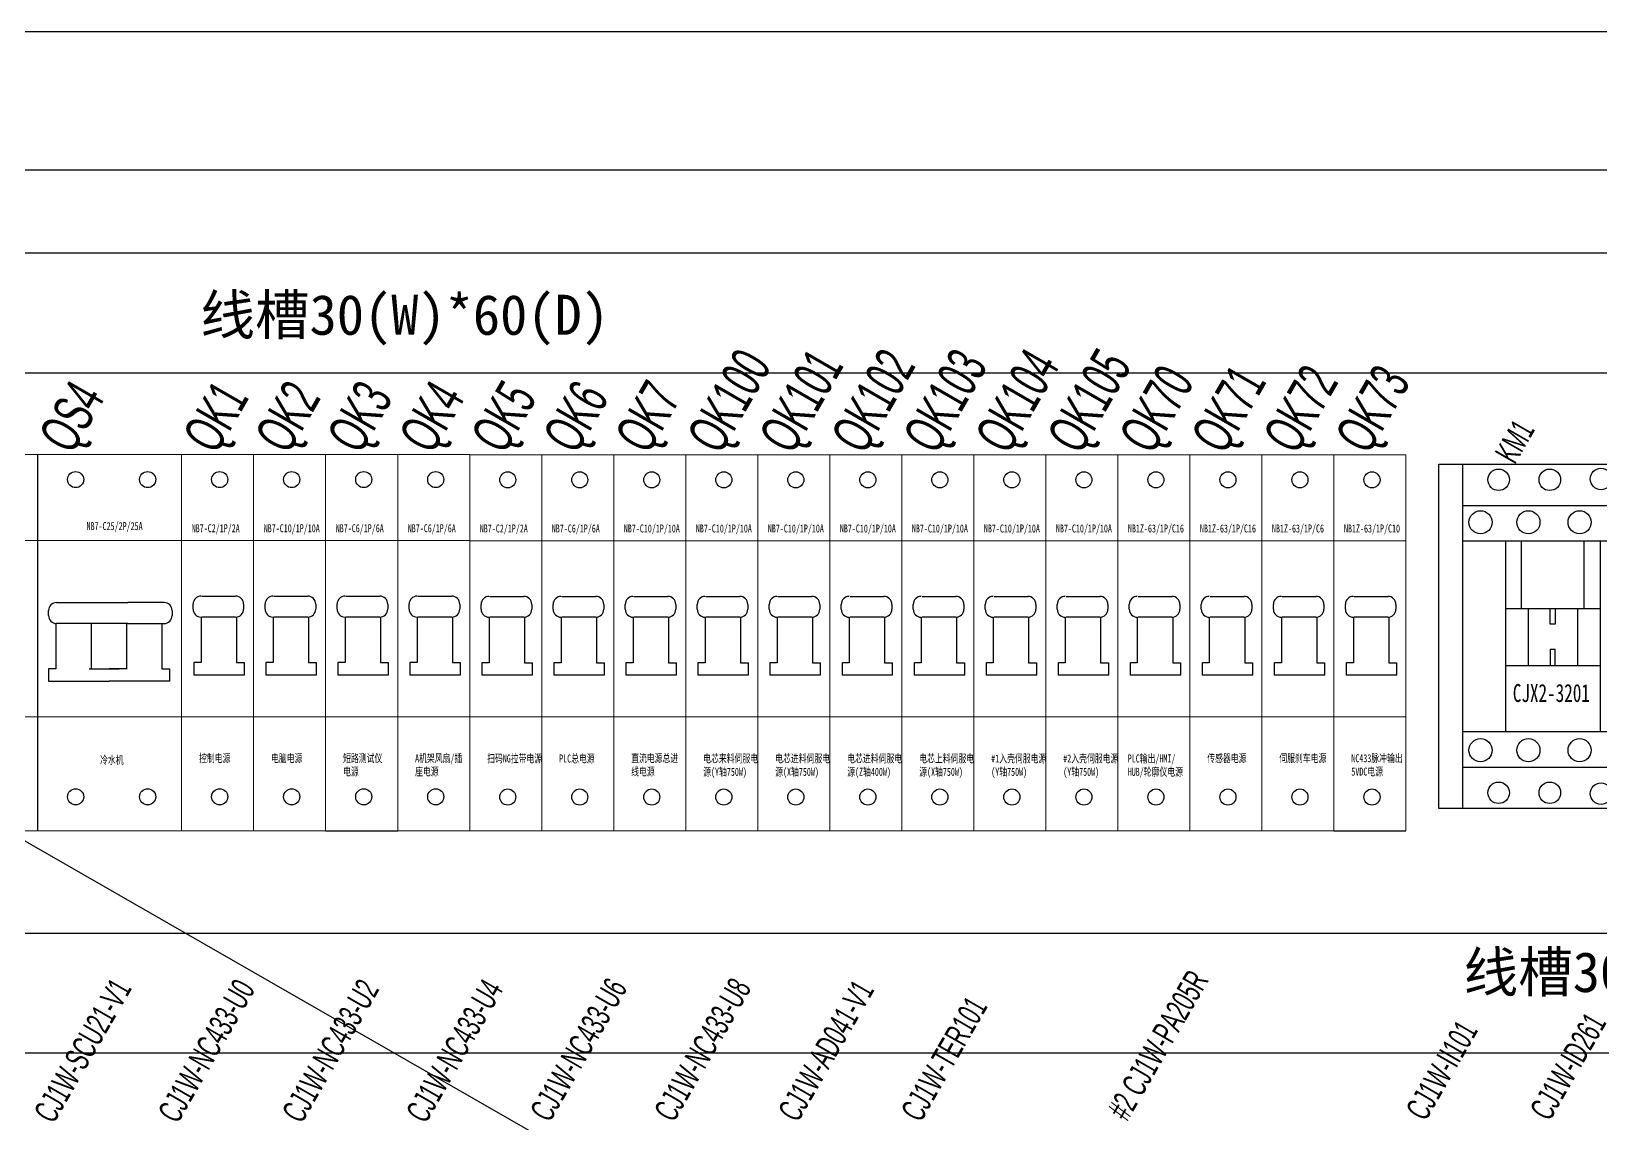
# Model space of a CAD drawing. Header units: millimetres. Extents: x 336 to 12810, y -1577 to 4105.
# Drawn here: x 6502.8 to 6895, y 3831.8 to 4104.7 of the extents above; entities that cross this region are included whole.
import ezdxf

# ---------------------------------------------------------------- set-up
doc = ezdxf.new("R2010")
doc.units = ezdxf.units.MM
doc.layers.add('TEXT', color=2, linetype='Continuous')
doc.layers.add('细实线层', color=7, linetype='Continuous')
doc.styles.add('ST', font='', dxfattribs={"width": 0.8, "height": 300})
doc.styles.get("Standard").update_dxf_attribs({"font": ''})
doc.styles.add('宋', font='', dxfattribs={"width": 0.7})
doc.styles.add('样式 8', font='arial.ttf', dxfattribs={"width": 0.6, "height": 2.5})
doc.styles.get('ST').set_extended_font_data('SimSun')
doc.styles.get('Standard').set_extended_font_data('SimSun')
doc.styles.get('宋').set_extended_font_data('SimSun')
doc.dimstyles.new('ISO-25', dxfattribs={"dimtxt": 2.5, "dimasz": 2.5, "dimexe": 1.25, "dimexo": 0.625, "dimtad": 1, "dimtxsty": 'Standard', "dimcen": 2.5, "dimadec": 0, "dimazin": 0, "dimtfac": 1, "dimtmove": 0, "dimatfit": 3, "dimfxl": 1, "dimarcsym": 0})

# ---------------------------------------------------------------- blocks, each defined once
blk = doc.blocks.new('*D979')
at = {"color": 0, "lineweight": -2}
for p, q in [((6228.84, 4050.04), (6228.84, 4071.41)), ((7828.84, 4050.04), (7828.84, 4071.41)), ((6231.34, 4070.16), (7826.34, 4070.16))]:
    blk.add_line(p, q, dxfattribs=at)
at = {"color": 0}
for points in [[(6231.34, 4070.58), (6231.34, 4069.74), (6228.84, 4070.16)], [(7826.34, 4069.74), (7826.34, 4070.58), (7828.84, 4070.16)]]:
    blk.add_solid(points, dxfattribs=at)
at = {"layer": 'Defpoints', "color": 0}
for p in [(7828.84, 4070.16), (6228.84, 4049.41), (7828.84, 4049.41)]:
    blk.add_point(p, dxfattribs=at)
at = {"color": 0, "insert": (7028.84, 4078.29), "char_height": 2.5, "attachment_point": 5}
blk.add_mtext('{\\H6x;1600}', dxfattribs=at)
blk = doc.blocks.new('CJX2-3201')
for p, q in [((6642.26, 2108.3), (6687.26, 2108.3)), ((6642.26, 2089.11), (6642.26, 2108.3)), ((6687.26, 2108.3), (6687.26, 2089.11)), ((6642.26, 2097.98), (6687.26, 2097.98)), ((6642.26, 2041.48), (6642.26, 2089.11)), ((6642.26, 2089.11), (6687.26, 2089.11)), ((6652.94, 2089.11), (6652.94, 2041.48)), ((6656.95, 2072.26), (6656.95, 2089.11)), ((6672.58, 2072.26), (6672.58, 2089.11)), ((6676.59, 2089.11), (6676.59, 2041.48)), ((6687.26, 2089.11), (6687.26, 2041.48)), ((6652.94, 2072.26), (6676.59, 2072.26)), ((6658.58, 2072.26), (6658.58, 2058.03)), ((6664.08, 2068.31), (6664.08, 2072.26)), ((6665.36, 2072.26), (6665.36, 2068.31)), ((6670.95, 2072.26), (6670.95, 2058.03)), ((6665.36, 2068.31), (6664.08, 2068.31)), ((6665.36, 2061.98), (6664.08, 2061.98)), ((6664.08, 2061.98), (6664.08, 2058.03)), ((6665.36, 2058.03), (6665.36, 2061.98)), ((6652.94, 2058.03), (6676.59, 2058.03)), ((6642.26, 2022.3), (6642.26, 2041.48)), ((6642.26, 2041.48), (6687.26, 2041.48)), ((6687.26, 2041.48), (6687.26, 2022.3)), ((6642.26, 2032.61), (6687.26, 2032.61)), ((6687.26, 2022.3), (6642.26, 2022.3))]:
    blk.add_line(p, q)
blk.add_lwpolyline([(6636.26, 2108.3), (6693.26, 2108.3), (6693.26, 2022.3), (6636.26, 2022.3)], close=True)
for centre, radius in [((6651.2, 2104.4), 2.69), ((6663.99, 2104.4), 2.69), ((6676.79, 2104.61), 2.69), ((6646.68, 2093.77), 2.89), ((6658.65, 2093.77), 2.89), ((6671.45, 2093.77), 2.89), ((6682.89, 2093.97), 2.89), ((6646.68, 2036.83), 2.89), ((6658.65, 2036.83), 2.89), ((6671.45, 2036.83), 2.89), ((6682.89, 2036.62), 2.89), ((6651.2, 2026.19), 2.69), ((6663.99, 2026.19), 2.69), ((6676.79, 2025.98), 2.69)]:
    blk.add_circle(centre, radius)
at = {"layer": 'TEXT', "color": 0, "style": 'ST', "width": 0.7}
blk.add_text('CJX2-3201', height=4.5, dxfattribs=at).set_placement((6654.74, 2048.87))

msp = doc.modelspace()

# ---------------------------------------------------------------- linework, layer by layer
at = {"color": 2}
msp.add_line((6148.29, 4104.721), (7905.608, 3097.062), dxfattribs=at)
for p, q in [((6268.84, 4019.412), (7328.84, 4019.412)), ((6504.302, 3998.984), (6504.302, 3904.984)), ((6543.36, 3947.024), (6543.36, 3943.96)), ((6561.36, 3947.024), (6561.36, 3943.96)), ((6579.36, 3947.024), (6579.36, 3943.96)), ((6597.36, 3947.024), (6597.36, 3943.96)), ((6615.36, 3946.963), (6615.36, 3943.899)), ((6633.36, 3946.963), (6633.36, 3943.899)), ((6651.36, 3946.963), (6651.36, 3943.899)), ((6669.36, 3946.963), (6669.36, 3943.899)), ((6687.36, 3946.963), (6687.36, 3943.899)), ((6705.36, 3946.963), (6705.36, 3943.899)), ((6723.36, 3946.963), (6723.36, 3943.899)), ((6741.36, 3946.963), (6741.36, 3943.899)), ((6759.36, 3946.963), (6759.36, 3943.899)), ((6777.36, 3946.963), (6777.36, 3943.899)), ((6795.36, 3946.963), (6795.36, 3943.899)), ((6813.36, 3946.963), (6813.36, 3943.899)), ((6831.36, 3946.963), (6831.36, 3943.899)), ((6543.36, 3943.96), (6556.017, 3943.96)), ((6561.36, 3943.96), (6574.017, 3943.96)), ((6579.36, 3943.96), (6592.017, 3943.96)), ((6597.36, 3943.96), (6610.017, 3943.96)), ((6615.36, 3943.899), (6628.017, 3943.899)), ((6633.36, 3943.899), (6646.017, 3943.899)), ((6651.36, 3943.899), (6664.017, 3943.899)), ((6669.36, 3943.899), (6682.017, 3943.899)), ((6687.36, 3943.899), (6700.017, 3943.899)), ((6705.36, 3943.899), (6718.017, 3943.899)), ((6723.36, 3943.899), (6736.017, 3943.899)), ((6741.36, 3943.899), (6754.017, 3943.899)), ((6759.36, 3943.899), (6772.017, 3943.899)), ((6777.36, 3943.899), (6790.017, 3943.899)), ((6795.36, 3943.899), (6808.017, 3943.899)), ((6813.36, 3943.899), (6826.017, 3943.899)), ((6831.36, 3943.899), (6844.017, 3943.899)), ((6576.302, 3904.984), (6594.302, 3904.984)), ((6828.302, 3904.923), (6846.302, 3904.923)), ((6268.84, 3879.412), (7328.84, 3879.412)), ((7328.84, 3849.412), (6268.84, 3849.412))]:
    msp.add_line(p, q)
at = {"color": 0}
for p, q in [((6509.054, 3961.989), (6526.853, 3961.989)), ((6535.953, 3961.989), (6526.853, 3961.989)), ((6543.164, 3960.38), (6543.164, 3961.607)), ((6545.36, 3963.607), (6553.811, 3963.607)), ((6555.811, 3961.607), (6555.811, 3960.38)), ((6561.164, 3960.38), (6561.164, 3961.607)), ((6563.36, 3963.607), (6571.811, 3963.607)), ((6573.811, 3961.607), (6573.811, 3960.38)), ((6579.164, 3960.38), (6579.164, 3961.607)), ((6581.36, 3963.607), (6589.811, 3963.607)), ((6591.811, 3961.607), (6591.811, 3960.38)), ((6597.164, 3960.38), (6597.164, 3961.607)), ((6599.36, 3963.607), (6607.811, 3963.607)), ((6609.811, 3961.607), (6609.811, 3960.38)), ((6615.164, 3960.319), (6615.164, 3961.546)), ((6617.36, 3963.546), (6625.811, 3963.546)), ((6627.811, 3961.546), (6627.811, 3960.319)), ((6633.164, 3960.319), (6633.164, 3961.546)), ((6635.36, 3963.546), (6643.811, 3963.546)), ((6645.811, 3961.546), (6645.811, 3960.319)), ((6651.164, 3960.319), (6651.164, 3961.546)), ((6653.36, 3963.546), (6661.811, 3963.546)), ((6663.811, 3961.546), (6663.811, 3960.319)), ((6669.164, 3960.319), (6669.164, 3961.546)), ((6671.36, 3963.546), (6679.811, 3963.546)), ((6681.811, 3961.546), (6681.811, 3960.319)), ((6687.164, 3960.319), (6687.164, 3961.546)), ((6689.36, 3963.546), (6697.811, 3963.546)), ((6699.811, 3961.546), (6699.811, 3960.319)), ((6705.164, 3960.319), (6705.164, 3961.546)), ((6707.36, 3963.546), (6715.811, 3963.546)), ((6717.811, 3961.546), (6717.811, 3960.319)), ((6723.164, 3960.319), (6723.164, 3961.546)), ((6725.36, 3963.546), (6733.811, 3963.546)), ((6735.811, 3961.546), (6735.811, 3960.319)), ((6741.164, 3960.319), (6741.164, 3961.546)), ((6743.36, 3963.546), (6751.811, 3963.546)), ((6753.811, 3961.546), (6753.811, 3960.319)), ((6759.164, 3960.319), (6759.164, 3961.546)), ((6761.36, 3963.546), (6769.811, 3963.546)), ((6771.811, 3961.546), (6771.811, 3960.319)), ((6777.164, 3960.319), (6777.164, 3961.546)), ((6779.36, 3963.546), (6787.811, 3963.546)), ((6789.811, 3961.546), (6789.811, 3960.319)), ((6795.164, 3960.319), (6795.164, 3961.546)), ((6797.36, 3963.546), (6805.811, 3963.546)), ((6807.811, 3961.546), (6807.811, 3960.319)), ((6813.164, 3960.319), (6813.164, 3961.546)), ((6815.36, 3963.546), (6823.811, 3963.546)), ((6825.811, 3961.546), (6825.811, 3960.319)), ((6831.164, 3960.319), (6831.164, 3961.546)), ((6833.36, 3963.546), (6841.811, 3963.546)), ((6843.811, 3961.546), (6843.811, 3960.319)), ((6507.054, 3958.761), (6507.054, 3959.989)), ((6537.914, 3959.989), (6537.914, 3958.762)), ((6545.164, 3958.38), (6545.164, 3947.024)), ((6553.811, 3958.38), (6545.36, 3958.38)), ((6554.006, 3958.38), (6554.006, 3947.024)), ((6563.164, 3958.38), (6563.164, 3947.024)), ((6571.811, 3958.38), (6563.36, 3958.38)), ((6572.006, 3958.38), (6572.006, 3947.024)), ((6581.164, 3958.38), (6581.164, 3947.024)), ((6589.811, 3958.38), (6581.36, 3958.38)), ((6590.006, 3958.38), (6590.006, 3947.024)), ((6599.164, 3958.38), (6599.164, 3947.024)), ((6607.811, 3958.38), (6599.36, 3958.38)), ((6608.006, 3958.38), (6608.006, 3947.024)), ((6617.164, 3958.319), (6617.164, 3946.963)), ((6625.811, 3958.319), (6617.36, 3958.319)), ((6626.006, 3958.319), (6626.006, 3946.963)), ((6635.164, 3958.319), (6635.164, 3946.963)), ((6643.811, 3958.319), (6635.36, 3958.319)), ((6644.006, 3958.319), (6644.006, 3946.963)), ((6653.164, 3958.319), (6653.164, 3946.963)), ((6661.811, 3958.319), (6653.36, 3958.319)), ((6662.006, 3958.319), (6662.006, 3946.963)), ((6671.164, 3958.319), (6671.164, 3946.963)), ((6679.811, 3958.319), (6671.36, 3958.319)), ((6680.006, 3958.319), (6680.006, 3946.963)), ((6689.164, 3958.319), (6689.164, 3946.963)), ((6697.811, 3958.319), (6689.36, 3958.319)), ((6698.006, 3958.319), (6698.006, 3946.963)), ((6707.164, 3958.319), (6707.164, 3946.963)), ((6715.811, 3958.319), (6707.36, 3958.319)), ((6716.006, 3958.319), (6716.006, 3946.963)), ((6725.164, 3958.319), (6725.164, 3946.963)), ((6733.811, 3958.319), (6725.36, 3958.319)), ((6734.006, 3958.319), (6734.006, 3946.963)), ((6743.164, 3958.319), (6743.164, 3946.963)), ((6751.811, 3958.319), (6743.36, 3958.319)), ((6752.006, 3958.319), (6752.006, 3946.963)), ((6761.164, 3958.319), (6761.164, 3946.963)), ((6769.811, 3958.319), (6761.36, 3958.319)), ((6770.006, 3958.319), (6770.006, 3946.963)), ((6779.164, 3958.319), (6779.164, 3946.963)), ((6787.811, 3958.319), (6779.36, 3958.319)), ((6788.006, 3958.319), (6788.006, 3946.963)), ((6797.164, 3958.319), (6797.164, 3946.963)), ((6805.811, 3958.319), (6797.36, 3958.319)), ((6806.006, 3958.319), (6806.006, 3946.963)), ((6815.164, 3958.319), (6815.164, 3946.963)), ((6823.811, 3958.319), (6815.36, 3958.319)), ((6824.006, 3958.319), (6824.006, 3946.963)), ((6833.164, 3958.319), (6833.164, 3946.963)), ((6841.811, 3958.319), (6833.36, 3958.319)), ((6842.006, 3958.319), (6842.006, 3946.963)), ((6508.858, 3956.761), (6508.858, 3945.405)), ((6526.853, 3956.761), (6509.054, 3956.761)), ((6517.701, 3956.761), (6517.701, 3945.405)), ((6526.528, 3956.761), (6526.528, 3945.405)), ((6526.853, 3956.761), (6535.953, 3956.761)), ((6535.37, 3956.761), (6535.37, 3945.405)), ((6545.164, 3947.024), (6543.36, 3947.024)), ((6554.006, 3947.024), (6556.017, 3947.024)), ((6563.164, 3947.024), (6561.36, 3947.024)), ((6572.006, 3947.024), (6574.017, 3947.024)), ((6581.164, 3947.024), (6579.36, 3947.024)), ((6590.006, 3947.024), (6592.017, 3947.024)), ((6599.164, 3947.024), (6597.36, 3947.024)), ((6608.006, 3947.024), (6610.017, 3947.024)), ((6617.164, 3946.963), (6615.36, 3946.963)), ((6626.006, 3946.963), (6628.017, 3946.963)), ((6635.164, 3946.963), (6633.36, 3946.963)), ((6644.006, 3946.963), (6646.017, 3946.963)), ((6653.164, 3946.963), (6651.36, 3946.963)), ((6662.006, 3946.963), (6664.017, 3946.963)), ((6671.164, 3946.963), (6669.36, 3946.963)), ((6680.006, 3946.963), (6682.017, 3946.963)), ((6689.164, 3946.963), (6687.36, 3946.963)), ((6698.006, 3946.963), (6700.017, 3946.963)), ((6707.164, 3946.963), (6705.36, 3946.963)), ((6716.006, 3946.963), (6718.017, 3946.963)), ((6725.164, 3946.963), (6723.36, 3946.963)), ((6734.006, 3946.963), (6736.017, 3946.963)), ((6743.164, 3946.963), (6741.36, 3946.963)), ((6752.006, 3946.963), (6754.017, 3946.963)), ((6761.164, 3946.963), (6759.36, 3946.963)), ((6770.006, 3946.963), (6772.017, 3946.963)), ((6779.164, 3946.963), (6777.36, 3946.963)), ((6788.006, 3946.963), (6790.017, 3946.963)), ((6797.164, 3946.963), (6795.36, 3946.963)), ((6806.006, 3946.963), (6808.017, 3946.963)), ((6815.164, 3946.963), (6813.36, 3946.963)), ((6824.006, 3946.963), (6826.017, 3946.963)), ((6833.164, 3946.963), (6831.36, 3946.963)), ((6842.006, 3946.963), (6844.017, 3946.963)), ((6508.858, 3945.405), (6507.054, 3945.405)), ((6507.054, 3945.405), (6507.054, 3942.341)), ((6507.054, 3942.341), (6522.179, 3942.341)), ((6517.169, 3945.405), (6524.723, 3945.405)), ((6517.701, 3945.405), (6522.179, 3945.405)), ((6526.657, 3945.405), (6522.179, 3945.405)), ((6537.381, 3942.341), (6522.179, 3942.341)), ((6526.528, 3945.405), (6524.723, 3945.405)), ((6535.37, 3945.405), (6537.381, 3945.405))]:
    msp.add_line(p, q, dxfattribs=at)
at = {"color": 1}
msp.add_lwpolyline([(6148.29, 4104.721), (7905.608, 4104.721), (7905.608, 3097.062), (6148.29, 3097.062)], close=True, dxfattribs=at)
msp.add_lwpolyline([(6228.84, 4049.412), (7828.84, 4049.412), (7828.84, 3559.412), (6228.84, 3559.412)], close=True)
at = {"color": 0, "linetype": 'Continuous'}
for centre in [(6513.815, 3992.726), (6531.815, 3992.726), (6549.815, 3992.726), (6567.815, 3992.726), (6585.815, 3992.726), (6603.815, 3992.726), (6621.815, 3992.665), (6639.815, 3992.665), (6657.815, 3992.665), (6675.815, 3992.665), (6693.815, 3992.665), (6711.815, 3992.665), (6729.815, 3992.665), (6747.815, 3992.665), (6765.815, 3992.665), (6783.815, 3992.665), (6801.815, 3992.665), (6819.815, 3992.665), (6837.815, 3992.665), (6513.815, 3913.465), (6531.815, 3913.465), (6549.815, 3913.465), (6567.815, 3913.465), (6585.815, 3913.465), (6603.815, 3913.465), (6621.815, 3913.404), (6639.815, 3913.404), (6657.815, 3913.404), (6675.815, 3913.404), (6693.815, 3913.404), (6711.815, 3913.404), (6729.815, 3913.404), (6747.815, 3913.404), (6765.815, 3913.404), (6783.815, 3913.404), (6801.815, 3913.404), (6819.815, 3913.404), (6837.815, 3913.404)]:
    msp.add_circle(centre, 2.01, dxfattribs=at)
at = {"color": 0}
for centre, start, end in [((6509.054, 3959.989), 90, 180), ((6535.914, 3959.989), 0, 90), ((6545.164, 3961.607), 90, 180), ((6553.811, 3961.607), 0, 90), ((6563.164, 3961.607), 90, 180), ((6571.811, 3961.607), 0, 90), ((6581.164, 3961.607), 90, 180), ((6589.811, 3961.607), 0, 90), ((6599.164, 3961.607), 90, 180), ((6607.811, 3961.607), 0, 90), ((6617.164, 3961.546), 90, 180), ((6625.811, 3961.546), 0, 90), ((6635.164, 3961.546), 90, 180), ((6643.811, 3961.546), 0, 90), ((6653.164, 3961.546), 90, 180), ((6661.811, 3961.546), 0, 90), ((6671.164, 3961.546), 90, 180), ((6679.811, 3961.546), 0, 90), ((6689.164, 3961.546), 90, 180), ((6697.811, 3961.546), 0, 90), ((6707.164, 3961.546), 90, 180), ((6715.811, 3961.546), 0, 90), ((6725.164, 3961.546), 90, 180), ((6733.811, 3961.546), 0, 90), ((6743.164, 3961.546), 90, 180), ((6751.811, 3961.546), 0, 90), ((6761.164, 3961.546), 90, 180), ((6769.811, 3961.546), 0, 90), ((6779.164, 3961.546), 90, 180), ((6787.811, 3961.546), 0, 90), ((6797.164, 3961.546), 90, 180), ((6805.811, 3961.546), 0, 90), ((6815.164, 3961.546), 90, 180), ((6823.811, 3961.546), 0, 90), ((6833.164, 3961.546), 90, 180), ((6841.811, 3961.546), 0, 90), ((6509.054, 3958.761), 180, 270), ((6535.914, 3958.762), 270, 0), ((6545.164, 3960.38), 180, 270), ((6553.811, 3960.38), 270, 0), ((6563.164, 3960.38), 180, 270), ((6571.811, 3960.38), 270, 0), ((6581.164, 3960.38), 180, 270), ((6589.811, 3960.38), 270, 0), ((6599.164, 3960.38), 180, 270), ((6607.811, 3960.38), 270, 0), ((6617.164, 3960.319), 180, 270), ((6625.811, 3960.319), 270, 0), ((6635.164, 3960.319), 180, 270), ((6643.811, 3960.319), 270, 0), ((6653.164, 3960.319), 180, 270), ((6661.811, 3960.319), 270, 0), ((6671.164, 3960.319), 180, 270), ((6679.811, 3960.319), 270, 0), ((6689.164, 3960.319), 180, 270), ((6697.811, 3960.319), 270, 0), ((6707.164, 3960.319), 180, 270), ((6715.811, 3960.319), 270, 0), ((6725.164, 3960.319), 180, 270), ((6733.811, 3960.319), 270, 0), ((6743.164, 3960.319), 180, 270), ((6751.811, 3960.319), 270, 0), ((6761.164, 3960.319), 180, 270), ((6769.811, 3960.319), 270, 0), ((6779.164, 3960.319), 180, 270), ((6787.811, 3960.319), 270, 0), ((6797.164, 3960.319), 180, 270), ((6805.811, 3960.319), 270, 0), ((6815.164, 3960.319), 180, 270), ((6823.811, 3960.319), 270, 0), ((6833.164, 3960.319), 180, 270), ((6841.811, 3960.319), 270, 0)]:
    msp.add_arc(centre, 2, start, end, dxfattribs=at)
at = {"layer": 'TEXT', "linetype": 'Continuous'}
for p, q in [((6556.017, 3943.96), (6556.017, 3947.024)), ((6574.017, 3943.96), (6574.017, 3947.024)), ((6592.017, 3943.96), (6592.017, 3947.024)), ((6610.017, 3943.96), (6610.017, 3947.024)), ((6628.017, 3943.899), (6628.017, 3946.963)), ((6646.017, 3943.899), (6646.017, 3946.963)), ((6664.017, 3943.899), (6664.017, 3946.963)), ((6682.017, 3943.899), (6682.017, 3946.963)), ((6700.017, 3943.899), (6700.017, 3946.963)), ((6718.017, 3943.899), (6718.017, 3946.963)), ((6736.017, 3943.899), (6736.017, 3946.963)), ((6754.017, 3943.899), (6754.017, 3946.963)), ((6772.017, 3943.899), (6772.017, 3946.963)), ((6790.017, 3943.899), (6790.017, 3946.963)), ((6808.017, 3943.899), (6808.017, 3946.963)), ((6826.017, 3943.899), (6826.017, 3946.963)), ((6844.017, 3943.899), (6844.017, 3946.963)), ((6537.381, 3942.341), (6537.381, 3945.405))]:
    msp.add_line(p, q, dxfattribs=at)
at = {"layer": '细实线层', "lineweight": 0}
for p, q in [((6486.302, 3998.984), (6504.302, 3998.984)), ((6504.302, 3998.984), (6504.302, 3904.984)), ((6504.302, 3998.984), (6504.302, 3904.984)), ((6504.302, 3998.984), (6522.302, 3998.984)), ((6522.302, 3998.984), (6540.302, 3998.984)), ((6540.302, 3998.984), (6540.302, 3904.984)), ((6540.302, 3998.984), (6540.302, 3904.984)), ((6540.302, 3998.984), (6540.302, 3904.984)), ((6540.302, 3998.984), (6558.302, 3998.984)), ((6558.302, 3998.984), (6558.302, 3904.984)), ((6558.302, 3998.984), (6558.302, 3904.984)), ((6558.302, 3998.984), (6576.302, 3998.984)), ((6576.302, 3998.984), (6576.302, 3904.984)), ((6576.302, 3998.984), (6576.302, 3904.984)), ((6576.302, 3998.984), (6594.302, 3998.984)), ((6594.302, 3998.984), (6594.302, 3904.984)), ((6594.302, 3998.984), (6594.302, 3904.984)), ((6594.302, 3998.984), (6594.302, 3904.984)), ((6594.302, 3998.984), (6612.302, 3998.984)), ((6612.302, 3998.923), (6612.302, 3904.923)), ((6612.302, 3998.923), (6612.302, 3904.923)), ((6612.302, 3998.923), (6630.302, 3998.923)), ((6630.302, 3998.923), (6630.302, 3904.923)), ((6630.302, 3998.923), (6630.302, 3904.923)), ((6630.302, 3998.923), (6648.302, 3998.923)), ((6648.302, 3998.923), (6648.302, 3904.923)), ((6648.302, 3998.923), (6648.302, 3904.923)), ((6648.302, 3998.923), (6666.302, 3998.923)), ((6666.302, 3998.923), (6666.302, 3904.923)), ((6666.302, 3998.923), (6666.302, 3904.923)), ((6666.302, 3998.923), (6684.302, 3998.923)), ((6684.302, 3998.923), (6684.302, 3904.923)), ((6684.302, 3998.923), (6684.302, 3904.923)), ((6684.302, 3998.923), (6702.302, 3998.923)), ((6702.302, 3998.923), (6702.302, 3904.923)), ((6702.302, 3998.923), (6702.302, 3904.923)), ((6702.302, 3998.923), (6720.302, 3998.923)), ((6720.302, 3998.923), (6720.302, 3904.923)), ((6720.302, 3998.923), (6720.302, 3904.923)), ((6720.302, 3998.923), (6738.302, 3998.923)), ((6738.302, 3998.923), (6738.302, 3904.923)), ((6738.302, 3998.923), (6738.302, 3904.923)), ((6738.302, 3998.923), (6756.302, 3998.923)), ((6756.302, 3998.923), (6756.302, 3904.923)), ((6756.302, 3998.923), (6756.302, 3904.923)), ((6756.302, 3998.923), (6774.302, 3998.923)), ((6774.302, 3998.923), (6774.302, 3904.923)), ((6774.302, 3998.923), (6774.302, 3904.923)), ((6774.302, 3998.923), (6792.302, 3998.923)), ((6792.302, 3998.923), (6792.302, 3904.923)), ((6792.302, 3998.923), (6792.302, 3904.923)), ((6792.302, 3998.923), (6810.302, 3998.923)), ((6810.302, 3998.923), (6810.302, 3904.923)), ((6810.302, 3998.923), (6810.302, 3904.923)), ((6810.302, 3998.923), (6828.302, 3998.923)), ((6828.302, 3998.923), (6828.302, 3904.923)), ((6828.302, 3998.923), (6828.302, 3904.923)), ((6828.302, 3998.923), (6846.302, 3998.923)), ((6846.302, 3998.923), (6846.302, 3904.923)), ((6486.302, 3977.484), (6504.302, 3977.484)), ((6504.302, 3977.484), (6522.302, 3977.484)), ((6522.302, 3977.484), (6540.302, 3977.484)), ((6540.302, 3977.484), (6558.302, 3977.484)), ((6558.302, 3977.484), (6576.302, 3977.484)), ((6576.302, 3977.484), (6594.302, 3977.484)), ((6594.302, 3977.484), (6612.302, 3977.484)), ((6612.302, 3977.423), (6630.302, 3977.423)), ((6630.302, 3977.423), (6648.302, 3977.423)), ((6648.302, 3977.423), (6666.302, 3977.423)), ((6666.302, 3977.423), (6684.302, 3977.423)), ((6684.302, 3977.423), (6702.302, 3977.423)), ((6702.302, 3977.423), (6720.302, 3977.423)), ((6720.302, 3977.423), (6738.302, 3977.423)), ((6738.302, 3977.423), (6756.302, 3977.423)), ((6756.302, 3977.423), (6774.302, 3977.423)), ((6774.302, 3977.423), (6792.302, 3977.423)), ((6792.302, 3977.423), (6810.302, 3977.423)), ((6810.302, 3977.423), (6828.302, 3977.423)), ((6828.302, 3977.423), (6846.302, 3977.423)), ((6486.302, 3933.484), (6504.302, 3933.484)), ((6504.302, 3933.484), (6522.302, 3933.484)), ((6522.302, 3933.484), (6540.302, 3933.484)), ((6540.302, 3933.484), (6558.302, 3933.484)), ((6558.302, 3933.484), (6576.302, 3933.484)), ((6576.302, 3933.484), (6594.302, 3933.484)), ((6594.302, 3933.484), (6612.302, 3933.484)), ((6612.302, 3933.423), (6630.302, 3933.423)), ((6630.302, 3933.423), (6648.302, 3933.423)), ((6648.302, 3933.423), (6666.302, 3933.423)), ((6666.302, 3933.423), (6684.302, 3933.423)), ((6684.302, 3933.423), (6702.302, 3933.423)), ((6702.302, 3933.423), (6720.302, 3933.423)), ((6720.302, 3933.423), (6738.302, 3933.423)), ((6738.302, 3933.423), (6756.302, 3933.423)), ((6756.302, 3933.423), (6774.302, 3933.423)), ((6774.302, 3933.423), (6792.302, 3933.423)), ((6792.302, 3933.423), (6810.302, 3933.423)), ((6810.302, 3933.423), (6828.302, 3933.423)), ((6828.302, 3933.423), (6846.302, 3933.423)), ((6486.302, 3904.984), (6504.302, 3904.984)), ((6504.302, 3904.984), (6522.302, 3904.984)), ((6522.302, 3904.984), (6540.302, 3904.984)), ((6540.302, 3904.984), (6558.302, 3904.984)), ((6558.302, 3904.984), (6576.302, 3904.984)), ((6594.302, 3904.984), (6612.302, 3904.984)), ((6612.302, 3904.923), (6630.302, 3904.923)), ((6630.302, 3904.923), (6648.302, 3904.923)), ((6648.302, 3904.923), (6666.302, 3904.923)), ((6666.302, 3904.923), (6684.302, 3904.923)), ((6684.302, 3904.923), (6702.302, 3904.923)), ((6702.302, 3904.923), (6720.302, 3904.923)), ((6720.302, 3904.923), (6738.302, 3904.923)), ((6738.302, 3904.923), (6756.302, 3904.923)), ((6756.302, 3904.923), (6774.302, 3904.923)), ((6774.302, 3904.923), (6792.302, 3904.923)), ((6792.302, 3904.923), (6810.302, 3904.923)), ((6810.302, 3904.923), (6828.302, 3904.923))]:
    msp.add_line(p, q, dxfattribs=at)

# ---------------------------------------------------------------- block references
msp.add_blockref('CJX2-3201', (218.27, 1888.279))

# ---------------------------------------------------------------- texts
at = {"lineweight": 0, "style": '样式 8', "width": 0.6}
for s, height, p in [('QK100', 10, (6674.901, 3998.647)), ('QK101', 10, (6692.901, 3998.647)), ('QK102', 10, (6710.901, 3998.647)), ('QK103', 10, (6728.901, 3998.647)), ('QK104', 10, (6746.901, 3998.647)), ('QK105', 10, (6764.901, 3998.647)), ('QK70', 10, (6782.901, 3998.647)), ('QK71', 10, (6800.901, 3998.647)), ('QK72', 10, (6818.901, 3998.647)), ('QK73', 10, (6836.901, 3998.647)), ('QS4', 10, (6512.901, 3998.708)), ('QK1', 10, (6548.901, 3998.708)), ('QK2', 10, (6566.901, 3998.708)), ('QK3', 10, (6584.901, 3998.708)), ('QK4', 10, (6602.901, 3998.708)), ('QK5', 10, (6620.901, 3998.708)), ('QK6', 10, (6638.901, 3998.708)), ('QK7', 10, (6656.901, 3998.708)), ('KM1', 6, (6873.508, 3996.298)), ('CJ1W-SCU21-V1', 6, (6508.293, 3831.521)), ('CJ1W-NC433-U0', 6, (6539.293, 3831.548)), ('CJ1W-NC433-U2', 6, (6570.293, 3831.548)), ('CJ1W-NC433-U4', 6, (6601.293, 3831.548)), ('CJ1W-NC433-U6', 6, (6632.293, 3831.84)), ('CJ1W-NC433-U8', 6, (6663.293, 3831.848)), ('CJ1W-AD041-V1', 6, (6694.293, 3831.848)), ('#2 CJ1W-PA205R', 6, (6776.641, 3832.148)), ('CJ1W-TER101', 6, (6724.993, 3831.848)), ('CJ1W-II101', 6, (6851.191, 3832.149)), ('CJ1W-ID261', 6, (6882.191, 3832.149))]:
    msp.add_text(s, height=height, rotation=60, dxfattribs=at).set_placement(p)
at = {"lineweight": 0, "char_height": 10, "width": 120.02374, "attachment_point": 1}
for insert in [(6545.004, 4038.906), (6860.713, 3874.683)]:
    msp.add_mtext('线槽30(W)*60(D)', dxfattribs=dict(at, insert=insert))
at = {"lineweight": 0, "char_height": 2, "attachment_point": 1, "style": '宋'}
for s, insert, width in [('冷水机', (6519.922, 3923.665), 9.2203), ('控制电源', (6544.655, 3924.096), 14.95364), ('电脑电源', (6562.655, 3924.096), 14.95364), ('短路测试仪电源', (6580.655, 3924.096), 10.15364), ('A机架风扇/插座电源', (6598.655, 3924.096), 13.6203), ('扫码NG拉带电源', (6616.655, 3924.035), 14.95364), ('PLC总电源', (6634.655, 3924.035), 14.95364), ('直流电源总进线电源', (6652.655, 3924.096), 12.6341), ('电芯来料伺服电源(Y轴750W)', (6670.655, 3924.035), 14.95364), ('电芯进料伺服电源(X轴750W)', (6688.655, 3924.035), 14.95364), ('电芯进料伺服电源(Z轴400W)', (6706.655, 3924.035), 14.95364), ('电芯上料伺服电源(X轴750W)', (6724.655, 3924.035), 14.95364), ('#1入壳伺服电源(Y轴750W)', (6742.655, 3924.035), 14.95364), ('#2入壳伺服电源(Y轴750W)', (6760.655, 3924.035), 14.95364), ('PLC输出/HMI/\\PHUB/轮廓仪电源', (6776.766, 3924.035), 14.95364), ('传感器电源', (6796.655, 3924.096), 14.95364), ('伺服刹车电源', (6814.655, 3924.096), 14.95364), ('NC433脉冲输出5VDC电源', (6832.655, 3924.096), 14.95364)]:
    msp.add_mtext(s, dxfattribs=dict(at, insert=insert, width=width))
at = {"layer": 'TEXT', "color": 0, "style": 'ST', "width": 0.7}
for s, p in [('NB7-C25/2P/25A', (6516.553, 3980.109)), ('NB7-C2/1P/2A', (6542.825, 3979.571)), ('NB7-C10/1P/10A', (6560.825, 3979.571)), ('NB7-C6/1P/6A', (6578.825, 3979.571)), ('NB7-C6/1P/6A', (6596.825, 3979.571)), ('NB7-C2/1P/2A', (6614.825, 3979.51)), ('NB7-C6/1P/6A', (6632.825, 3979.51)), ('NB7-C10/1P/10A', (6650.825, 3979.51)), ('NB7-C10/1P/10A', (6668.825, 3979.51)), ('NB7-C10/1P/10A', (6686.825, 3979.51)), ('NB7-C10/1P/10A', (6704.825, 3979.51)), ('NB7-C10/1P/10A', (6722.825, 3979.51)), ('NB7-C10/1P/10A', (6740.825, 3979.51)), ('NB7-C10/1P/10A', (6758.825, 3979.51)), ('NB1Z-63/1P/C16', (6776.825, 3979.51)), ('NB1Z-63/1P/C16', (6794.825, 3979.51)), ('NB1Z-63/1P/C6', (6812.825, 3979.51)), ('NB1Z-63/1P/C10', (6830.825, 3979.51))]:
    msp.add_text(s, height=2, dxfattribs=at).set_placement(p)

# ---------------------------------------------------------------- dimensions: what is measured, and where the dimension line sits
dim = msp.add_linear_dim(base=(7828.84, 4070.162), p1=(6228.84, 4049.412), p2=(7828.84, 4049.412), text='{\\H6x;<>}', dimstyle='ISO-25')
dim.commit()
dim.dimension.update_dxf_attribs({"geometry": '*D979', "text_midpoint": (7028.84, 4070.162), "dimtype": 160})

doc.saveas('drawing.dxf')
